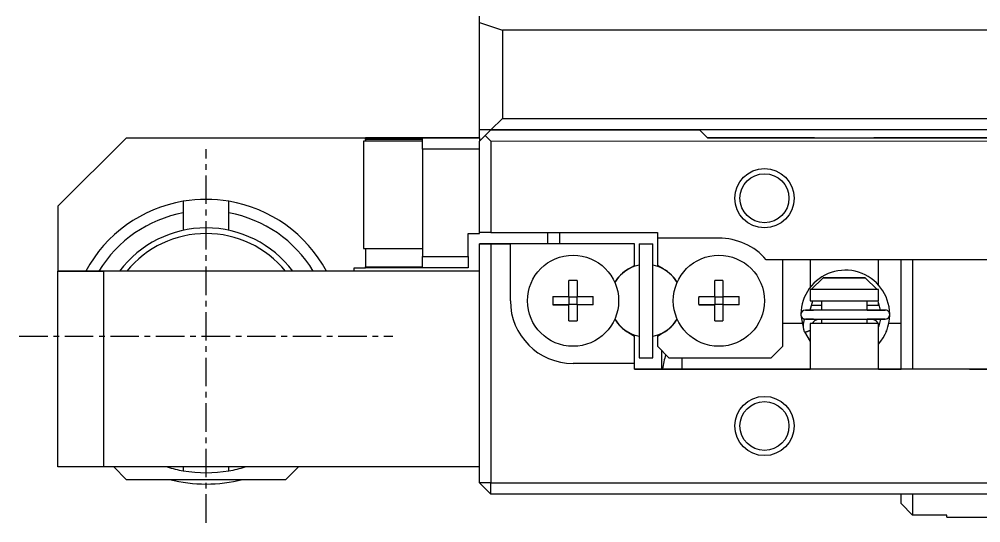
# Model space of a CAD drawing. Extents: x 81 to 317, y 60 to 277.
# Drawn here: x 108.08 to 150.27, y 174.48 to 196.59 of the extents above; entities that cross this region are included whole.
import ezdxf

# ---------------------------------------------------------------- set-up
doc = ezdxf.new("R2010")
doc.units = 0
doc.linetypes.add('CENTER', pattern=[2, 1.25, -0.25, 0.25, -0.25])
doc.layers.get('0').update_dxf_attribs({"linetype": 'CONTINUOUS'})
doc.layers.add('CENTER', color=1, linetype='CENTER')

msp = doc.modelspace()

# ---------------------------------------------------------------- linework, layer by layer
at = {"color": 7, "linetype": 'CONTINUOUS'}
for p, q in [((128.279, 196.457), (128.279, 196.732)), ((128.279, 191.732), (128.279, 196.457)), ((128.279, 196.457), (129.279, 196.112)), ((167.279, 196.112), (129.279, 196.112)), ((129.279, 196.112), (129.279, 192.232)), ((128.779, 191.732), (129.279, 192.232)), ((129.279, 192.232), (167.279, 192.231)), ((128.279, 191.382), (128.279, 191.732)), ((128.779, 191.732), (128.279, 191.732)), ((128.779, 191.732), (128.529, 191.482)), ((128.779, 191.732), (128.529, 191.482)), ((137.929, 191.732), (128.779, 191.732)), ((128.779, 191.732), (137.929, 191.732)), ((158.629, 191.731), (137.929, 191.732)), ((137.929, 191.732), (138.279, 191.382)), ((138.279, 191.382), (137.929, 191.732)), ((109.779, 188.382), (112.779, 191.382)), ((112.779, 191.382), (109.779, 188.382)), ((112.779, 191.382), (123.279, 191.382)), ((112.779, 191.382), (114.779, 191.382)), ((117.779, 191.382), (123.279, 191.382)), ((125.779, 191.232), (123.179, 191.232)), ((123.179, 191.232), (123.179, 186.532)), ((125.779, 191.382), (123.279, 191.382)), ((123.279, 191.382), (125.779, 191.382)), ((123.279, 191.313), (123.279, 191.382)), ((125.779, 191.313), (123.279, 191.313)), ((123.279, 191.313), (123.279, 191.232)), ((128.279, 191.382), (125.779, 191.382)), ((125.779, 191.382), (128.279, 191.382)), ((125.779, 190.882), (125.779, 191.382)), ((128.529, 191.482), (128.279, 191.232)), ((128.279, 191.232), (128.529, 191.482)), ((128.279, 191.382), (128.279, 191.232)), ((128.279, 187.232), (128.279, 191.232)), ((128.529, 191.482), (128.779, 191.232)), ((167.779, 191.231), (128.779, 191.232)), ((128.779, 191.232), (128.779, 187.232)), ((138.279, 191.382), (158.279, 191.381)), ((142.979, 191.381), (138.279, 191.382)), ((150.979, 191.381), (145.579, 191.381)), ((150.259, 191.381), (146.259, 191.381)), ((148.259, 191.381), (146.259, 191.381)), ((150.259, 191.381), (148.259, 191.381)), ((125.779, 190.882), (125.779, 186.182)), ((128.279, 190.882), (125.779, 190.882)), ((115.279, 188.598), (115.279, 188.09)), ((117.279, 188.09), (117.279, 188.598)), ((109.779, 188.382), (109.779, 185.532)), ((115.279, 188.09), (115.279, 187.326)), ((117.279, 187.326), (117.279, 188.09)), ((127.779, 186.182), (127.779, 187.182)), ((127.779, 187.182), (128.279, 187.182)), ((128.779, 187.232), (128.279, 187.232)), ((128.279, 187.182), (128.279, 187.232)), ((128.779, 187.232), (136.079, 187.232)), ((131.279, 186.732), (131.279, 187.232)), ((131.779, 187.232), (131.779, 186.732)), ((136.079, 187.232), (136.079, 186.982)), ((138.779, 186.982), (136.079, 186.982)), ((136.079, 186.982), (136.079, 185.782)), ((123.179, 186.532), (125.779, 186.532)), ((123.279, 186.532), (123.279, 185.722)), ((128.279, 185.532), (128.279, 186.732)), ((128.779, 186.732), (128.279, 186.732)), ((128.279, 186.732), (128.779, 186.732)), ((128.779, 186.732), (128.778, 176.232)), ((128.779, 186.732), (129.629, 186.732)), ((129.629, 186.732), (128.779, 186.732)), ((129.629, 184.232), (129.629, 186.732)), ((135.079, 186.732), (129.629, 186.732)), ((135.079, 186.732), (129.629, 186.732)), ((135.079, 185.782), (135.079, 186.732)), ((135.279, 186.732), (135.279, 181.732)), ((135.279, 186.732), (135.879, 186.732)), ((135.279, 186.732), (135.879, 186.732)), ((135.879, 181.732), (135.879, 186.732)), ((125.779, 186.182), (127.779, 186.182)), ((125.779, 185.682), (125.779, 186.182)), ((127.779, 186.182), (127.779, 185.682)), ((122.779, 185.532), (122.779, 185.682)), ((122.779, 185.682), (123.279, 185.682)), ((123.279, 185.722), (125.779, 185.722)), ((123.279, 185.682), (123.279, 185.722)), ((125.779, 185.682), (123.279, 185.682)), ((127.779, 185.682), (125.779, 185.682)), ((134.819, 185.632), (135.079, 185.782)), ((136.339, 185.632), (136.079, 185.782)), ((136.279, 185.656), (136.279, 185.667)), ((155.7, 186.031), (140.858, 186.032)), ((141.579, 182.232), (141.579, 186.032)), ((142.779, 186.031), (142.779, 184.81)), ((145.779, 184.923), (145.779, 186.031)), ((146.779, 181.231), (146.779, 186.031)), ((146.779, 185.375), (146.779, 186.031)), ((147.279, 186.031), (147.279, 181.231)), ((109.778, 176.932), (109.779, 185.532)), ((123.279, 185.532), (109.779, 185.532)), ((109.779, 185.532), (111.779, 185.532)), ((111.779, 185.532), (111.778, 176.932)), ((128.279, 185.532), (111.779, 185.532)), ((128.279, 185.532), (123.279, 185.532)), ((128.278, 176.932), (128.279, 185.532)), ((128.278, 176.932), (128.279, 185.532)), ((142.833, 184.731), (143.362, 185.231)), ((145.195, 185.231), (143.362, 185.231)), ((143.362, 185.231), (145.195, 185.231)), ((145.195, 185.231), (145.724, 184.731)), ((132.199, 184.412), (132.199, 185.118)), ((132.559, 185.118), (132.559, 184.412)), ((138.599, 184.412), (138.599, 185.118)), ((138.959, 185.118), (138.959, 184.412)), ((142.779, 184.81), (142.779, 184.81)), ((145.779, 184.923), (145.779, 184.923)), ((131.492, 184.412), (132.199, 184.412)), ((132.209, 184.401), (132.199, 184.412)), ((132.209, 184.062), (132.209, 184.401)), ((132.209, 184.401), (132.548, 184.401)), ((132.548, 184.401), (132.559, 184.412)), ((132.548, 184.401), (132.548, 184.062)), ((132.559, 184.412), (133.265, 184.412)), ((137.892, 184.412), (138.599, 184.412)), ((138.609, 184.401), (138.599, 184.412)), ((138.609, 184.062), (138.609, 184.401)), ((138.609, 184.401), (138.948, 184.401)), ((138.948, 184.401), (138.959, 184.412)), ((138.948, 184.401), (138.948, 184.062)), ((138.959, 184.412), (139.665, 184.412)), ((142.779, 184.731), (142.779, 184.231)), ((142.833, 184.731), (142.779, 184.731)), ((145.724, 184.731), (142.833, 184.731)), ((145.779, 184.731), (145.724, 184.731)), ((145.779, 184.231), (145.779, 184.731)), ((131.492, 184.052), (132.199, 184.052)), ((132.199, 184.052), (131.492, 184.052)), ((132.209, 184.062), (132.199, 184.052)), ((132.199, 183.345), (132.199, 184.052)), ((132.548, 184.062), (132.209, 184.062)), ((132.548, 184.062), (132.559, 184.052)), ((133.265, 184.052), (132.559, 184.052)), ((133.265, 184.052), (132.559, 184.052)), ((132.559, 184.052), (132.559, 183.345)), ((137.892, 184.052), (138.599, 184.052)), ((138.599, 184.052), (137.892, 184.052)), ((138.609, 184.062), (138.599, 184.052)), ((138.599, 183.345), (138.599, 184.052)), ((138.948, 184.062), (138.609, 184.062)), ((138.948, 184.062), (138.959, 184.052)), ((139.665, 184.052), (138.959, 184.052)), ((139.665, 184.052), (138.959, 184.052)), ((138.959, 184.052), (138.959, 183.345)), ((142.779, 184.231), (145.779, 184.231)), ((142.787, 183.825), (142.898, 184.232)), ((142.829, 184.031), (143.279, 184.031)), ((143.279, 184.231), (143.279, 183.825)), ((145.279, 183.825), (145.279, 184.231)), ((145.279, 184.031), (145.779, 184.031)), ((145.753, 184.232), (145.863, 183.825)), ((145.779, 184.031), (145.779, 184.166)), ((142.377, 183.599), (142.511, 182.916)), ((146.076, 183.825), (142.576, 183.825)), ((142.576, 183.825), (142.926, 183.825)), ((145.279, 183.825), (146.076, 183.825)), ((142.418, 183.231), (141.579, 183.232)), ((142.478, 183.183), (142.476, 183.149)), ((142.476, 183.149), (142.476, 183.114)), ((142.476, 183.114), (142.478, 183.08)), ((142.482, 183.217), (142.478, 183.183)), ((142.487, 183.251), (142.482, 183.217)), ((142.494, 183.285), (142.487, 183.251)), ((142.502, 183.318), (142.494, 183.285)), ((142.513, 183.351), (142.502, 183.318)), ((142.524, 183.384), (142.513, 183.351)), ((142.538, 183.416), (142.524, 183.384)), ((142.544, 183.428), (142.538, 183.416)), ((142.576, 183.425), (146.076, 183.425)), ((142.926, 183.425), (142.576, 183.425)), ((145.779, 183.231), (142.779, 183.231)), ((142.779, 183.231), (142.779, 181.231)), ((143.279, 183.231), (142.779, 183.231)), ((142.894, 183.232), (142.896, 183.235)), ((142.896, 183.235), (142.902, 183.249)), ((142.902, 183.249), (142.908, 183.262)), ((142.908, 183.262), (142.915, 183.275)), ((142.915, 183.275), (142.923, 183.288)), ((142.923, 183.288), (142.931, 183.3)), ((142.931, 183.3), (142.94, 183.312)), ((142.94, 183.312), (142.949, 183.323)), ((142.949, 183.323), (142.96, 183.334)), ((142.96, 183.334), (142.97, 183.344)), ((142.97, 183.344), (142.981, 183.354)), ((142.981, 183.354), (142.993, 183.363)), ((142.993, 183.363), (143.005, 183.372)), ((143.005, 183.372), (143.017, 183.38)), ((143.017, 183.38), (143.03, 183.387)), ((143.03, 183.387), (143.043, 183.394)), ((143.043, 183.394), (143.056, 183.4)), ((143.056, 183.4), (143.07, 183.406)), ((143.07, 183.406), (143.084, 183.411)), ((143.084, 183.411), (143.098, 183.415)), ((143.098, 183.415), (143.113, 183.418)), ((143.113, 183.418), (143.127, 183.421)), ((143.127, 183.421), (143.142, 183.423)), ((143.142, 183.423), (143.156, 183.424)), ((143.156, 183.424), (143.171, 183.425)), ((143.171, 183.425), (143.176, 183.425)), ((143.279, 183.425), (143.279, 183.231)), ((145.279, 183.231), (143.279, 183.231)), ((145.279, 183.231), (143.279, 183.231)), ((146.076, 183.425), (145.279, 183.425)), ((145.279, 183.231), (145.279, 183.425)), ((145.779, 183.231), (145.279, 183.231)), ((145.475, 183.425), (145.489, 183.425)), ((145.489, 183.425), (145.503, 183.424)), ((145.503, 183.424), (145.518, 183.422)), ((145.518, 183.422), (145.532, 183.419)), ((145.532, 183.419), (145.547, 183.416)), ((145.547, 183.416), (145.561, 183.412)), ((145.561, 183.412), (145.575, 183.408)), ((145.575, 183.408), (145.589, 183.403)), ((145.589, 183.403), (145.602, 183.397)), ((145.602, 183.397), (145.616, 183.39)), ((145.616, 183.39), (145.628, 183.383)), ((145.628, 183.383), (145.641, 183.376)), ((145.641, 183.376), (145.653, 183.367)), ((145.653, 183.367), (145.665, 183.358)), ((145.665, 183.358), (145.676, 183.349)), ((145.676, 183.349), (145.687, 183.339)), ((145.687, 183.339), (145.697, 183.328)), ((145.697, 183.328), (145.707, 183.317)), ((145.707, 183.317), (145.716, 183.306)), ((145.716, 183.306), (145.725, 183.294)), ((145.725, 183.294), (145.732, 183.281)), ((145.732, 183.281), (145.74, 183.268)), ((145.74, 183.268), (145.747, 183.255)), ((145.747, 183.255), (145.753, 183.242)), ((145.753, 183.242), (145.757, 183.231)), ((145.779, 181.231), (145.779, 183.231)), ((145.816, 183.196), (145.779, 183.084)), ((145.864, 183.425), (145.816, 183.196)), ((146.779, 183.231), (146.234, 183.231)), ((134.818, 182.831), (135.079, 182.681)), ((135.079, 182.681), (134.818, 182.831)), ((136.079, 182.681), (136.339, 182.831)), ((136.079, 182.681), (136.339, 182.831)), ((136.279, 182.796), (136.279, 182.807)), ((142.478, 183.08), (142.482, 183.046)), ((142.482, 183.046), (142.487, 183.012)), ((142.487, 183.012), (142.494, 182.978)), ((142.494, 182.978), (142.502, 182.944)), ((142.502, 182.944), (142.512, 182.912)), ((142.512, 182.912), (142.524, 182.879)), ((142.524, 182.879), (142.531, 182.861)), ((142.532, 182.862), (142.778, 182.44)), ((142.536, 182.853), (142.779, 182.926)), ((146.119, 182.864), (146.119, 182.864)), ((146.119, 182.864), (146.119, 182.864)), ((146.119, 182.863), (146.119, 182.864)), ((146.12, 182.863), (146.119, 182.863)), ((146.12, 182.861), (146.138, 182.908)), ((146.138, 182.91), (146.139, 182.913)), ((146.138, 182.908), (146.138, 182.91)), ((146.139, 182.913), (146.14, 182.914)), ((146.14, 182.915), (146.141, 182.917)), ((146.14, 182.914), (146.14, 182.915)), ((146.141, 182.919), (146.142, 182.92)), ((146.141, 182.918), (146.141, 182.919)), ((146.141, 182.917), (146.141, 182.918)), ((146.142, 182.922), (146.143, 182.923)), ((146.142, 182.92), (146.142, 182.922)), ((135.079, 181.482), (135.079, 182.681)), ((136.079, 182.681), (136.079, 182.232)), ((136.079, 182.232), (136.579, 181.732)), ((136.279, 181.232), (136.279, 182.032)), ((141.079, 181.732), (141.579, 182.232)), ((135.079, 181.482), (132.379, 181.482)), ((135.079, 181.482), (132.379, 181.482)), ((135.079, 181.232), (135.079, 181.482)), ((135.279, 181.732), (135.879, 181.732)), ((136.579, 181.732), (141.079, 181.732)), ((137.156, 181.732), (137.156, 181.232)), ((161.479, 181.231), (135.079, 181.232)), ((135.079, 181.232), (142.779, 181.231)), ((145.779, 181.231), (146.779, 181.231)), ((149.779, 181.231), (150.779, 181.231)), ((111.778, 176.932), (109.778, 176.932)), ((128.278, 176.932), (111.778, 176.932)), ((112.228, 176.932), (112.778, 176.382)), ((115.278, 176.932), (115.278, 176.766)), ((117.278, 176.766), (117.278, 176.932)), ((119.778, 176.382), (120.328, 176.932)), ((128.278, 176.232), (128.278, 176.932)), ((112.778, 176.382), (119.778, 176.382)), ((128.778, 175.732), (128.278, 176.232)), ((128.778, 176.232), (128.278, 176.232)), ((128.778, 176.232), (167.778, 176.231)), ((128.778, 175.732), (128.778, 176.232)), ((167.778, 175.731), (128.778, 175.732)), ((146.778, 175.323), (146.778, 175.731)), ((146.778, 175.323), (146.778, 175.731)), ((147.278, 175.73), (147.278, 174.815)), ((147.278, 174.815), (146.778, 175.323)), ((148.778, 174.815), (147.278, 174.815)), ((148.778, 174.731), (148.778, 174.815)), ((148.778, 174.731), (148.778, 174.815)), ((148.778, 174.731), (150.578, 174.731))]:
    msp.add_line(p, q, dxfattribs=at)
for points in [[(132.559, 185.118, 0), (132.556, 185.118, 0), (132.553, 185.118, 0), (132.55, 185.118, 0), (132.547, 185.118, 0), (132.545, 185.118, 0), (132.542, 185.118, 0), (132.539, 185.119, 0), (132.536, 185.119, 0), (132.533, 185.119, 0), (132.531, 185.119, 0), (132.528, 185.119, 0), (132.525, 185.119, 0), (132.522, 185.119, 0), (132.519, 185.119, 0), (132.516, 185.119, 0), (132.514, 185.119, 0), (132.511, 185.119, 0), (132.508, 185.119, 0), (132.505, 185.119, 0), (132.502, 185.119, 0), (132.5, 185.119, 0), (132.497, 185.119, 0), (132.494, 185.119, 0), (132.491, 185.119, 0), (132.488, 185.119, 0), (132.486, 185.12, 0), (132.483, 185.12, 0), (132.48, 185.12, 0), (132.477, 185.12, 0), (132.474, 185.12, 0), (132.471, 185.12, 0), (132.469, 185.12, 0), (132.466, 185.12, 0), (132.463, 185.12, 0), (132.46, 185.12, 0), (132.457, 185.12, 0), (132.455, 185.12, 0), (132.452, 185.12, 0), (132.449, 185.12, 0), (132.446, 185.12, 0), (132.443, 185.12, 0), (132.441, 185.12, 0), (132.438, 185.12, 0), (132.435, 185.12, 0), (132.432, 185.12, 0), (132.429, 185.12, 0), (132.426, 185.12, 0), (132.424, 185.12, 0), (132.421, 185.12, 0), (132.418, 185.12, 0), (132.415, 185.12, 0), (132.412, 185.12, 0), (132.41, 185.12, 0), (132.407, 185.12, 0), (132.404, 185.12, 0), (132.401, 185.12, 0), (132.398, 185.12, 0), (132.396, 185.12, 0), (132.393, 185.12, 0), (132.39, 185.12, 0), (132.387, 185.12, 0), (132.384, 185.12, 0), (132.381, 185.12, 0), (132.379, 185.12, 0), (132.376, 185.12, 0), (132.373, 185.12, 0), (132.37, 185.12, 0), (132.367, 185.12, 0), (132.365, 185.12, 0), (132.362, 185.12, 0), (132.359, 185.12, 0), (132.356, 185.12, 0), (132.353, 185.12, 0), (132.35, 185.12, 0), (132.348, 185.12, 0), (132.345, 185.12, 0), (132.342, 185.12, 0), (132.339, 185.12, 0), (132.336, 185.12, 0), (132.334, 185.12, 0), (132.331, 185.12, 0), (132.328, 185.12, 0), (132.325, 185.12, 0), (132.322, 185.12, 0), (132.32, 185.12, 0), (132.317, 185.12, 0), (132.314, 185.12, 0), (132.311, 185.12, 0), (132.308, 185.12, 0), (132.305, 185.12, 0), (132.303, 185.12, 0), (132.3, 185.12, 0), (132.297, 185.12, 0), (132.294, 185.12, 0), (132.291, 185.12, 0), (132.289, 185.12, 0), (132.286, 185.12, 0), (132.283, 185.12, 0), (132.28, 185.12, 0), (132.277, 185.12, 0), (132.275, 185.12, 0), (132.272, 185.12, 0), (132.269, 185.119, 0), (132.266, 185.119, 0), (132.263, 185.119, 0), (132.26, 185.119, 0), (132.258, 185.119, 0), (132.255, 185.119, 0), (132.252, 185.119, 0), (132.249, 185.119, 0), (132.246, 185.119, 0), (132.244, 185.119, 0), (132.241, 185.119, 0), (132.238, 185.119, 0), (132.235, 185.119, 0), (132.232, 185.119, 0), (132.23, 185.119, 0), (132.227, 185.119, 0), (132.224, 185.119, 0), (132.221, 185.119, 0), (132.218, 185.119, 0), (132.215, 185.118, 0), (132.213, 185.118, 0), (132.21, 185.118, 0), (132.207, 185.118, 0), (132.204, 185.118, 0), (132.201, 185.118, 0), (132.199, 185.118, 0)], [(138.959, 185.118, 0), (138.956, 185.118, 0), (138.953, 185.118, 0), (138.95, 185.118, 0), (138.947, 185.118, 0), (138.945, 185.118, 0), (138.942, 185.118, 0), (138.939, 185.118, 0), (138.936, 185.118, 0), (138.933, 185.119, 0), (138.931, 185.119, 0), (138.928, 185.119, 0), (138.925, 185.119, 0), (138.922, 185.119, 0), (138.919, 185.119, 0), (138.916, 185.119, 0), (138.914, 185.119, 0), (138.911, 185.119, 0), (138.908, 185.119, 0), (138.905, 185.119, 0), (138.902, 185.119, 0), (138.9, 185.119, 0), (138.897, 185.119, 0), (138.894, 185.119, 0), (138.891, 185.119, 0), (138.888, 185.119, 0), (138.886, 185.119, 0), (138.883, 185.119, 0), (138.88, 185.119, 0), (138.877, 185.12, 0), (138.874, 185.12, 0), (138.871, 185.12, 0), (138.869, 185.12, 0), (138.866, 185.12, 0), (138.863, 185.12, 0), (138.86, 185.12, 0), (138.857, 185.12, 0), (138.855, 185.12, 0), (138.852, 185.12, 0), (138.849, 185.12, 0), (138.846, 185.12, 0), (138.843, 185.12, 0), (138.841, 185.12, 0), (138.838, 185.12, 0), (138.835, 185.12, 0), (138.832, 185.12, 0), (138.829, 185.12, 0), (138.826, 185.12, 0), (138.824, 185.12, 0), (138.821, 185.12, 0), (138.818, 185.12, 0), (138.815, 185.12, 0), (138.812, 185.12, 0), (138.81, 185.12, 0), (138.807, 185.12, 0), (138.804, 185.12, 0), (138.801, 185.12, 0), (138.798, 185.12, 0), (138.796, 185.12, 0), (138.793, 185.12, 0), (138.79, 185.12, 0), (138.787, 185.12, 0), (138.784, 185.12, 0), (138.781, 185.12, 0), (138.779, 185.12, 0), (138.776, 185.12, 0), (138.773, 185.12, 0), (138.77, 185.12, 0), (138.767, 185.12, 0), (138.765, 185.12, 0), (138.762, 185.12, 0), (138.759, 185.12, 0), (138.756, 185.12, 0), (138.753, 185.12, 0), (138.75, 185.12, 0), (138.748, 185.12, 0), (138.745, 185.12, 0), (138.742, 185.12, 0), (138.739, 185.12, 0), (138.736, 185.12, 0), (138.734, 185.12, 0), (138.731, 185.12, 0), (138.728, 185.12, 0), (138.725, 185.12, 0), (138.722, 185.12, 0), (138.72, 185.12, 0), (138.717, 185.12, 0), (138.714, 185.12, 0), (138.711, 185.12, 0), (138.708, 185.12, 0), (138.705, 185.12, 0), (138.703, 185.12, 0), (138.7, 185.12, 0), (138.697, 185.12, 0), (138.694, 185.12, 0), (138.691, 185.12, 0), (138.689, 185.12, 0), (138.686, 185.12, 0), (138.683, 185.12, 0), (138.68, 185.12, 0), (138.677, 185.119, 0), (138.675, 185.119, 0), (138.672, 185.119, 0), (138.669, 185.119, 0), (138.666, 185.119, 0), (138.663, 185.119, 0), (138.66, 185.119, 0), (138.658, 185.119, 0), (138.655, 185.119, 0), (138.652, 185.119, 0), (138.649, 185.119, 0), (138.646, 185.119, 0), (138.644, 185.119, 0), (138.641, 185.119, 0), (138.638, 185.119, 0), (138.635, 185.119, 0), (138.632, 185.119, 0), (138.63, 185.119, 0), (138.627, 185.119, 0), (138.624, 185.119, 0), (138.621, 185.118, 0), (138.618, 185.118, 0), (138.615, 185.118, 0), (138.613, 185.118, 0), (138.61, 185.118, 0), (138.607, 185.118, 0), (138.604, 185.118, 0), (138.601, 185.118, 0), (138.599, 185.118, 0)], [(131.492, 184.412, 0), (131.492, 184.409, 0), (131.492, 184.406, 0), (131.492, 184.403, 0), (131.492, 184.4, 0), (131.492, 184.398, 0), (131.492, 184.395, 0), (131.492, 184.392, 0), (131.492, 184.389, 0), (131.492, 184.386, 0), (131.492, 184.384, 0), (131.492, 184.381, 0), (131.491, 184.378, 0), (131.491, 184.375, 0), (131.491, 184.372, 0), (131.491, 184.37, 0), (131.491, 184.367, 0), (131.491, 184.364, 0), (131.491, 184.361, 0), (131.491, 184.358, 0), (131.491, 184.355, 0), (131.491, 184.353, 0), (131.491, 184.35, 0), (131.491, 184.347, 0), (131.491, 184.344, 0), (131.491, 184.341, 0), (131.491, 184.339, 0), (131.491, 184.336, 0), (131.491, 184.333, 0), (131.491, 184.33, 0), (131.491, 184.327, 0), (131.491, 184.325, 0), (131.491, 184.322, 0), (131.491, 184.319, 0), (131.49, 184.316, 0), (131.49, 184.313, 0), (131.49, 184.31, 0), (131.49, 184.308, 0), (131.49, 184.305, 0), (131.49, 184.302, 0), (131.49, 184.299, 0), (131.49, 184.296, 0), (131.49, 184.294, 0), (131.49, 184.291, 0), (131.49, 184.288, 0), (131.49, 184.285, 0), (131.49, 184.282, 0), (131.49, 184.28, 0), (131.49, 184.277, 0), (131.49, 184.274, 0), (131.49, 184.271, 0), (131.49, 184.268, 0), (131.49, 184.265, 0), (131.49, 184.263, 0), (131.49, 184.26, 0), (131.49, 184.257, 0), (131.49, 184.254, 0), (131.49, 184.251, 0), (131.49, 184.249, 0), (131.49, 184.246, 0), (131.49, 184.243, 0), (131.49, 184.24, 0), (131.49, 184.237, 0), (131.49, 184.235, 0), (131.49, 184.232, 0), (131.49, 184.229, 0), (131.49, 184.226, 0), (131.49, 184.223, 0), (131.49, 184.22, 0), (131.49, 184.218, 0), (131.49, 184.215, 0), (131.49, 184.212, 0), (131.49, 184.209, 0), (131.49, 184.206, 0), (131.49, 184.204, 0), (131.49, 184.201, 0), (131.49, 184.198, 0), (131.49, 184.195, 0), (131.49, 184.192, 0), (131.49, 184.189, 0), (131.49, 184.187, 0), (131.49, 184.184, 0), (131.49, 184.181, 0), (131.49, 184.178, 0), (131.49, 184.175, 0), (131.49, 184.173, 0), (131.49, 184.17, 0), (131.49, 184.167, 0), (131.49, 184.164, 0), (131.49, 184.161, 0), (131.49, 184.159, 0), (131.49, 184.156, 0), (131.49, 184.153, 0), (131.49, 184.15, 0), (131.49, 184.147, 0), (131.491, 184.144, 0), (131.491, 184.142, 0), (131.491, 184.139, 0), (131.491, 184.136, 0), (131.491, 184.133, 0), (131.491, 184.13, 0), (131.491, 184.128, 0), (131.491, 184.125, 0), (131.491, 184.122, 0), (131.491, 184.119, 0), (131.491, 184.116, 0), (131.491, 184.114, 0), (131.491, 184.111, 0), (131.491, 184.108, 0), (131.491, 184.105, 0), (131.491, 184.102, 0), (131.491, 184.099, 0), (131.491, 184.097, 0), (131.491, 184.094, 0), (131.491, 184.091, 0), (131.491, 184.088, 0), (131.491, 184.085, 0), (131.492, 184.083, 0), (131.492, 184.08, 0), (131.492, 184.077, 0), (131.492, 184.074, 0), (131.492, 184.071, 0), (131.492, 184.069, 0), (131.492, 184.066, 0), (131.492, 184.063, 0), (131.492, 184.06, 0), (131.492, 184.057, 0), (131.492, 184.055, 0), (131.492, 184.052, 0)], [(133.265, 184.052, 0), (133.265, 184.054, 0), (133.265, 184.057, 0), (133.265, 184.06, 0), (133.265, 184.063, 0), (133.265, 184.066, 0), (133.265, 184.069, 0), (133.265, 184.071, 0), (133.265, 184.074, 0), (133.266, 184.077, 0), (133.266, 184.08, 0), (133.266, 184.083, 0), (133.266, 184.085, 0), (133.266, 184.088, 0), (133.266, 184.091, 0), (133.266, 184.094, 0), (133.266, 184.097, 0), (133.266, 184.099, 0), (133.266, 184.102, 0), (133.266, 184.105, 0), (133.266, 184.108, 0), (133.266, 184.111, 0), (133.266, 184.114, 0), (133.266, 184.116, 0), (133.266, 184.119, 0), (133.266, 184.122, 0), (133.266, 184.125, 0), (133.266, 184.128, 0), (133.267, 184.13, 0), (133.267, 184.133, 0), (133.267, 184.136, 0), (133.267, 184.139, 0), (133.267, 184.142, 0), (133.267, 184.144, 0), (133.267, 184.147, 0), (133.267, 184.15, 0), (133.267, 184.153, 0), (133.267, 184.156, 0), (133.267, 184.159, 0), (133.267, 184.161, 0), (133.267, 184.164, 0), (133.267, 184.167, 0), (133.267, 184.17, 0), (133.267, 184.173, 0), (133.267, 184.175, 0), (133.267, 184.178, 0), (133.267, 184.181, 0), (133.267, 184.184, 0), (133.267, 184.187, 0), (133.267, 184.189, 0), (133.267, 184.192, 0), (133.267, 184.195, 0), (133.267, 184.198, 0), (133.267, 184.201, 0), (133.267, 184.204, 0), (133.267, 184.206, 0), (133.267, 184.209, 0), (133.267, 184.212, 0), (133.267, 184.215, 0), (133.267, 184.218, 0), (133.267, 184.22, 0), (133.267, 184.223, 0), (133.267, 184.226, 0), (133.267, 184.229, 0), (133.267, 184.232, 0), (133.267, 184.234, 0), (133.267, 184.237, 0), (133.267, 184.24, 0), (133.267, 184.243, 0), (133.267, 184.246, 0), (133.267, 184.249, 0), (133.267, 184.251, 0), (133.267, 184.254, 0), (133.267, 184.257, 0), (133.267, 184.26, 0), (133.267, 184.263, 0), (133.267, 184.265, 0), (133.267, 184.268, 0), (133.267, 184.271, 0), (133.267, 184.274, 0), (133.267, 184.277, 0), (133.267, 184.28, 0), (133.267, 184.282, 0), (133.267, 184.285, 0), (133.267, 184.288, 0), (133.267, 184.291, 0), (133.267, 184.294, 0), (133.267, 184.296, 0), (133.267, 184.299, 0), (133.267, 184.302, 0), (133.267, 184.305, 0), (133.267, 184.308, 0), (133.267, 184.31, 0), (133.267, 184.313, 0), (133.267, 184.316, 0), (133.267, 184.319, 0), (133.267, 184.322, 0), (133.267, 184.325, 0), (133.267, 184.327, 0), (133.267, 184.33, 0), (133.267, 184.333, 0), (133.266, 184.336, 0), (133.266, 184.339, 0), (133.266, 184.341, 0), (133.266, 184.344, 0), (133.266, 184.347, 0), (133.266, 184.35, 0), (133.266, 184.353, 0), (133.266, 184.355, 0), (133.266, 184.358, 0), (133.266, 184.361, 0), (133.266, 184.364, 0), (133.266, 184.367, 0), (133.266, 184.37, 0), (133.266, 184.372, 0), (133.266, 184.375, 0), (133.266, 184.378, 0), (133.266, 184.381, 0), (133.266, 184.384, 0), (133.266, 184.386, 0), (133.265, 184.389, 0), (133.265, 184.392, 0), (133.265, 184.395, 0), (133.265, 184.398, 0), (133.265, 184.4, 0), (133.265, 184.403, 0), (133.265, 184.406, 0), (133.265, 184.409, 0), (133.265, 184.412, 0)], [(137.892, 184.412, 0), (137.892, 184.409, 0), (137.892, 184.406, 0), (137.892, 184.403, 0), (137.892, 184.4, 0), (137.892, 184.398, 0), (137.892, 184.395, 0), (137.892, 184.392, 0), (137.892, 184.389, 0), (137.892, 184.386, 0), (137.892, 184.383, 0), (137.892, 184.381, 0), (137.891, 184.378, 0), (137.891, 184.375, 0), (137.891, 184.372, 0), (137.891, 184.369, 0), (137.891, 184.367, 0), (137.891, 184.364, 0), (137.891, 184.361, 0), (137.891, 184.358, 0), (137.891, 184.355, 0), (137.891, 184.353, 0), (137.891, 184.35, 0), (137.891, 184.347, 0), (137.891, 184.344, 0), (137.891, 184.341, 0), (137.891, 184.338, 0), (137.891, 184.336, 0), (137.891, 184.333, 0), (137.891, 184.33, 0), (137.891, 184.327, 0), (137.891, 184.324, 0), (137.891, 184.322, 0), (137.891, 184.319, 0), (137.89, 184.316, 0), (137.89, 184.313, 0), (137.89, 184.31, 0), (137.89, 184.308, 0), (137.89, 184.305, 0), (137.89, 184.302, 0), (137.89, 184.299, 0), (137.89, 184.296, 0), (137.89, 184.293, 0), (137.89, 184.291, 0), (137.89, 184.288, 0), (137.89, 184.285, 0), (137.89, 184.282, 0), (137.89, 184.279, 0), (137.89, 184.277, 0), (137.89, 184.274, 0), (137.89, 184.271, 0), (137.89, 184.268, 0), (137.89, 184.265, 0), (137.89, 184.263, 0), (137.89, 184.26, 0), (137.89, 184.257, 0), (137.89, 184.254, 0), (137.89, 184.251, 0), (137.89, 184.248, 0), (137.89, 184.246, 0), (137.89, 184.243, 0), (137.89, 184.24, 0), (137.89, 184.237, 0), (137.89, 184.234, 0), (137.89, 184.232, 0), (137.89, 184.229, 0), (137.89, 184.226, 0), (137.89, 184.223, 0), (137.89, 184.22, 0), (137.89, 184.218, 0), (137.89, 184.215, 0), (137.89, 184.212, 0), (137.89, 184.209, 0), (137.89, 184.206, 0), (137.89, 184.203, 0), (137.89, 184.201, 0), (137.89, 184.198, 0), (137.89, 184.195, 0), (137.89, 184.192, 0), (137.89, 184.189, 0), (137.89, 184.187, 0), (137.89, 184.184, 0), (137.89, 184.181, 0), (137.89, 184.178, 0), (137.89, 184.175, 0), (137.89, 184.172, 0), (137.89, 184.17, 0), (137.89, 184.167, 0), (137.89, 184.164, 0), (137.89, 184.161, 0), (137.89, 184.158, 0), (137.89, 184.156, 0), (137.89, 184.153, 0), (137.89, 184.15, 0), (137.89, 184.147, 0), (137.891, 184.144, 0), (137.891, 184.142, 0), (137.891, 184.139, 0), (137.891, 184.136, 0), (137.891, 184.133, 0), (137.891, 184.13, 0), (137.891, 184.127, 0), (137.891, 184.125, 0), (137.891, 184.122, 0), (137.891, 184.119, 0), (137.891, 184.116, 0), (137.891, 184.113, 0), (137.891, 184.111, 0), (137.891, 184.108, 0), (137.891, 184.105, 0), (137.891, 184.102, 0), (137.891, 184.099, 0), (137.891, 184.097, 0), (137.891, 184.094, 0), (137.891, 184.091, 0), (137.891, 184.088, 0), (137.891, 184.085, 0), (137.892, 184.082, 0), (137.892, 184.08, 0), (137.892, 184.077, 0), (137.892, 184.074, 0), (137.892, 184.071, 0), (137.892, 184.068, 0), (137.892, 184.066, 0), (137.892, 184.063, 0), (137.892, 184.06, 0), (137.892, 184.057, 0), (137.892, 184.054, 0), (137.892, 184.052, 0)], [(139.665, 184.052, 0), (139.665, 184.054, 0), (139.665, 184.057, 0), (139.665, 184.06, 0), (139.665, 184.063, 0), (139.665, 184.066, 0), (139.665, 184.068, 0), (139.665, 184.071, 0), (139.665, 184.074, 0), (139.666, 184.077, 0), (139.666, 184.08, 0), (139.666, 184.082, 0), (139.666, 184.085, 0), (139.666, 184.088, 0), (139.666, 184.091, 0), (139.666, 184.094, 0), (139.666, 184.097, 0), (139.666, 184.099, 0), (139.666, 184.102, 0), (139.666, 184.105, 0), (139.666, 184.108, 0), (139.666, 184.111, 0), (139.666, 184.113, 0), (139.666, 184.116, 0), (139.666, 184.119, 0), (139.666, 184.122, 0), (139.666, 184.125, 0), (139.666, 184.127, 0), (139.667, 184.13, 0), (139.667, 184.133, 0), (139.667, 184.136, 0), (139.667, 184.139, 0), (139.667, 184.142, 0), (139.667, 184.144, 0), (139.667, 184.147, 0), (139.667, 184.15, 0), (139.667, 184.153, 0), (139.667, 184.156, 0), (139.667, 184.158, 0), (139.667, 184.161, 0), (139.667, 184.164, 0), (139.667, 184.167, 0), (139.667, 184.17, 0), (139.667, 184.172, 0), (139.667, 184.175, 0), (139.667, 184.178, 0), (139.667, 184.181, 0), (139.667, 184.184, 0), (139.667, 184.187, 0), (139.667, 184.189, 0), (139.667, 184.192, 0), (139.667, 184.195, 0), (139.667, 184.198, 0), (139.667, 184.201, 0), (139.667, 184.203, 0), (139.667, 184.206, 0), (139.667, 184.209, 0), (139.667, 184.212, 0), (139.667, 184.215, 0), (139.667, 184.217, 0), (139.667, 184.22, 0), (139.667, 184.223, 0), (139.667, 184.226, 0), (139.667, 184.229, 0), (139.667, 184.232, 0), (139.667, 184.234, 0), (139.667, 184.237, 0), (139.667, 184.24, 0), (139.667, 184.243, 0), (139.667, 184.246, 0), (139.667, 184.248, 0), (139.667, 184.251, 0), (139.667, 184.254, 0), (139.667, 184.257, 0), (139.667, 184.26, 0), (139.667, 184.263, 0), (139.667, 184.265, 0), (139.667, 184.268, 0), (139.667, 184.271, 0), (139.667, 184.274, 0), (139.667, 184.277, 0), (139.667, 184.279, 0), (139.667, 184.282, 0), (139.667, 184.285, 0), (139.667, 184.288, 0), (139.667, 184.291, 0), (139.667, 184.293, 0), (139.667, 184.296, 0), (139.667, 184.299, 0), (139.667, 184.302, 0), (139.667, 184.305, 0), (139.667, 184.308, 0), (139.667, 184.31, 0), (139.667, 184.313, 0), (139.667, 184.316, 0), (139.667, 184.319, 0), (139.667, 184.322, 0), (139.667, 184.324, 0), (139.667, 184.327, 0), (139.667, 184.33, 0), (139.667, 184.333, 0), (139.666, 184.336, 0), (139.666, 184.338, 0), (139.666, 184.341, 0), (139.666, 184.344, 0), (139.666, 184.347, 0), (139.666, 184.35, 0), (139.666, 184.353, 0), (139.666, 184.355, 0), (139.666, 184.358, 0), (139.666, 184.361, 0), (139.666, 184.364, 0), (139.666, 184.367, 0), (139.666, 184.369, 0), (139.666, 184.372, 0), (139.666, 184.375, 0), (139.666, 184.378, 0), (139.666, 184.381, 0), (139.666, 184.383, 0), (139.666, 184.386, 0), (139.665, 184.389, 0), (139.665, 184.392, 0), (139.665, 184.395, 0), (139.665, 184.398, 0), (139.665, 184.4, 0), (139.665, 184.403, 0), (139.665, 184.406, 0), (139.665, 184.409, 0), (139.665, 184.412, 0)], [(132.199, 183.345, 0), (132.201, 183.345, 0), (132.204, 183.345, 0), (132.207, 183.345, 0), (132.21, 183.345, 0), (132.213, 183.345, 0), (132.215, 183.345, 0), (132.218, 183.345, 0), (132.221, 183.345, 0), (132.224, 183.345, 0), (132.227, 183.345, 0), (132.229, 183.345, 0), (132.232, 183.345, 0), (132.235, 183.345, 0), (132.238, 183.344, 0), (132.241, 183.344, 0), (132.244, 183.344, 0), (132.246, 183.344, 0), (132.249, 183.344, 0), (132.252, 183.344, 0), (132.255, 183.344, 0), (132.258, 183.344, 0), (132.26, 183.344, 0), (132.263, 183.344, 0), (132.266, 183.344, 0), (132.269, 183.344, 0), (132.272, 183.344, 0), (132.274, 183.344, 0), (132.277, 183.344, 0), (132.28, 183.344, 0), (132.283, 183.344, 0), (132.286, 183.344, 0), (132.289, 183.344, 0), (132.291, 183.344, 0), (132.294, 183.344, 0), (132.297, 183.344, 0), (132.3, 183.344, 0), (132.303, 183.343, 0), (132.305, 183.343, 0), (132.308, 183.343, 0), (132.311, 183.343, 0), (132.314, 183.343, 0), (132.317, 183.343, 0), (132.319, 183.343, 0), (132.322, 183.343, 0), (132.325, 183.343, 0), (132.328, 183.343, 0), (132.331, 183.343, 0), (132.334, 183.343, 0), (132.336, 183.343, 0), (132.339, 183.343, 0), (132.342, 183.343, 0), (132.345, 183.343, 0), (132.348, 183.343, 0), (132.35, 183.343, 0), (132.353, 183.343, 0), (132.356, 183.343, 0), (132.359, 183.343, 0), (132.362, 183.343, 0), (132.365, 183.343, 0), (132.367, 183.343, 0), (132.37, 183.343, 0), (132.373, 183.343, 0), (132.376, 183.343, 0), (132.379, 183.343, 0), (132.381, 183.343, 0), (132.384, 183.343, 0), (132.387, 183.343, 0), (132.39, 183.343, 0), (132.393, 183.343, 0), (132.395, 183.343, 0), (132.398, 183.343, 0), (132.401, 183.343, 0), (132.404, 183.343, 0), (132.407, 183.343, 0), (132.41, 183.343, 0), (132.412, 183.343, 0), (132.415, 183.343, 0), (132.418, 183.343, 0), (132.421, 183.343, 0), (132.424, 183.343, 0), (132.426, 183.343, 0), (132.429, 183.343, 0), (132.432, 183.343, 0), (132.435, 183.343, 0), (132.438, 183.343, 0), (132.44, 183.343, 0), (132.443, 183.343, 0), (132.446, 183.343, 0), (132.449, 183.343, 0), (132.452, 183.343, 0), (132.455, 183.343, 0), (132.457, 183.344, 0), (132.46, 183.344, 0), (132.463, 183.344, 0), (132.466, 183.344, 0), (132.469, 183.344, 0), (132.471, 183.344, 0), (132.474, 183.344, 0), (132.477, 183.344, 0), (132.48, 183.344, 0), (132.483, 183.344, 0), (132.485, 183.344, 0), (132.488, 183.344, 0), (132.491, 183.344, 0), (132.494, 183.344, 0), (132.497, 183.344, 0), (132.5, 183.344, 0), (132.502, 183.344, 0), (132.505, 183.344, 0), (132.508, 183.344, 0), (132.511, 183.344, 0), (132.514, 183.344, 0), (132.516, 183.344, 0), (132.519, 183.344, 0), (132.522, 183.345, 0), (132.525, 183.345, 0), (132.528, 183.345, 0), (132.53, 183.345, 0), (132.533, 183.345, 0), (132.536, 183.345, 0), (132.539, 183.345, 0), (132.542, 183.345, 0), (132.545, 183.345, 0), (132.547, 183.345, 0), (132.55, 183.345, 0), (132.553, 183.345, 0), (132.556, 183.345, 0), (132.559, 183.345, 0)], [(138.599, 183.345, 0), (138.601, 183.345, 0), (138.604, 183.345, 0), (138.607, 183.345, 0), (138.61, 183.345, 0), (138.613, 183.345, 0), (138.615, 183.345, 0), (138.618, 183.345, 0), (138.621, 183.345, 0), (138.624, 183.345, 0), (138.627, 183.345, 0), (138.629, 183.345, 0), (138.632, 183.344, 0), (138.635, 183.344, 0), (138.638, 183.344, 0), (138.641, 183.344, 0), (138.644, 183.344, 0), (138.646, 183.344, 0), (138.649, 183.344, 0), (138.652, 183.344, 0), (138.655, 183.344, 0), (138.658, 183.344, 0), (138.66, 183.344, 0), (138.663, 183.344, 0), (138.666, 183.344, 0), (138.669, 183.344, 0), (138.672, 183.344, 0), (138.674, 183.344, 0), (138.677, 183.344, 0), (138.68, 183.344, 0), (138.683, 183.344, 0), (138.686, 183.344, 0), (138.689, 183.344, 0), (138.691, 183.343, 0), (138.694, 183.343, 0), (138.697, 183.343, 0), (138.7, 183.343, 0), (138.703, 183.343, 0), (138.705, 183.343, 0), (138.708, 183.343, 0), (138.711, 183.343, 0), (138.714, 183.343, 0), (138.717, 183.343, 0), (138.719, 183.343, 0), (138.722, 183.343, 0), (138.725, 183.343, 0), (138.728, 183.343, 0), (138.731, 183.343, 0), (138.734, 183.343, 0), (138.736, 183.343, 0), (138.739, 183.343, 0), (138.742, 183.343, 0), (138.745, 183.343, 0), (138.748, 183.343, 0), (138.75, 183.343, 0), (138.753, 183.343, 0), (138.756, 183.343, 0), (138.759, 183.343, 0), (138.762, 183.343, 0), (138.765, 183.343, 0), (138.767, 183.343, 0), (138.77, 183.343, 0), (138.773, 183.343, 0), (138.776, 183.343, 0), (138.779, 183.343, 0), (138.781, 183.343, 0), (138.784, 183.343, 0), (138.787, 183.343, 0), (138.79, 183.343, 0), (138.793, 183.343, 0), (138.795, 183.343, 0), (138.798, 183.343, 0), (138.801, 183.343, 0), (138.804, 183.343, 0), (138.807, 183.343, 0), (138.81, 183.343, 0), (138.812, 183.343, 0), (138.815, 183.343, 0), (138.818, 183.343, 0), (138.821, 183.343, 0), (138.824, 183.343, 0), (138.826, 183.343, 0), (138.829, 183.343, 0), (138.832, 183.343, 0), (138.835, 183.343, 0), (138.838, 183.343, 0), (138.84, 183.343, 0), (138.843, 183.343, 0), (138.846, 183.343, 0), (138.849, 183.343, 0), (138.852, 183.343, 0), (138.855, 183.343, 0), (138.857, 183.343, 0), (138.86, 183.343, 0), (138.863, 183.343, 0), (138.866, 183.343, 0), (138.869, 183.344, 0), (138.871, 183.344, 0), (138.874, 183.344, 0), (138.877, 183.344, 0), (138.88, 183.344, 0), (138.883, 183.344, 0), (138.885, 183.344, 0), (138.888, 183.344, 0), (138.891, 183.344, 0), (138.894, 183.344, 0), (138.897, 183.344, 0), (138.9, 183.344, 0), (138.902, 183.344, 0), (138.905, 183.344, 0), (138.908, 183.344, 0), (138.911, 183.344, 0), (138.914, 183.344, 0), (138.916, 183.344, 0), (138.919, 183.344, 0), (138.922, 183.344, 0), (138.925, 183.344, 0), (138.928, 183.344, 0), (138.93, 183.345, 0), (138.933, 183.345, 0), (138.936, 183.345, 0), (138.939, 183.345, 0), (138.942, 183.345, 0), (138.945, 183.345, 0), (138.947, 183.345, 0), (138.95, 183.345, 0), (138.953, 183.345, 0), (138.956, 183.345, 0), (138.959, 183.345, 0)], [(142.531, 182.863, 0), (142.531, 182.863, 0), (142.531, 182.862, 0), (142.531, 182.862, 0), (142.531, 182.861, 0), (142.531, 182.861, 0), (142.532, 182.861, 0), (142.532, 182.86, 0), (142.532, 182.86, 0), (142.533, 182.86, 0), (142.533, 182.859, 0), (142.533, 182.859, 0), (142.534, 182.859, 0), (142.535, 182.858, 0), (142.535, 182.858, 0), (142.536, 182.858, 0), (142.536, 182.858, 0), (142.537, 182.858, 0), (142.538, 182.858, 0), (142.539, 182.857, 0), (142.539, 182.857, 0), (142.54, 182.857, 0), (142.541, 182.857, 0), (142.542, 182.857, 0), (142.543, 182.857, 0), (142.544, 182.857, 0), (142.545, 182.857, 0), (142.546, 182.857, 0), (142.547, 182.857, 0), (142.548, 182.857, 0), (142.55, 182.857, 0), (142.551, 182.857, 0), (142.552, 182.857, 0), (142.553, 182.857, 0), (142.555, 182.858, 0), (142.556, 182.858, 0), (142.557, 182.858, 0), (142.559, 182.858, 0), (142.56, 182.858, 0), (142.562, 182.859, 0), (142.563, 182.859, 0), (142.565, 182.859, 0), (142.567, 182.859, 0), (142.568, 182.86, 0), (142.57, 182.86, 0), (142.572, 182.86, 0), (142.573, 182.861, 0), (142.575, 182.861, 0), (142.577, 182.861, 0), (142.579, 182.862, 0), (142.581, 182.862, 0), (142.583, 182.863, 0), (142.585, 182.863, 0), (142.587, 182.864, 0), (142.589, 182.864, 0), (142.591, 182.865, 0), (142.593, 182.865, 0), (142.595, 182.866, 0), (142.597, 182.866, 0), (142.599, 182.867, 0), (142.601, 182.867, 0), (142.603, 182.868, 0), (142.605, 182.869, 0), (142.608, 182.869, 0), (142.61, 182.87, 0), (142.612, 182.871, 0), (142.615, 182.871, 0), (142.617, 182.872, 0), (142.619, 182.873, 0), (142.622, 182.874, 0), (142.624, 182.874, 0), (142.626, 182.875, 0), (142.629, 182.876, 0), (142.631, 182.877, 0), (142.634, 182.877, 0), (142.636, 182.878, 0), (142.639, 182.879, 0), (142.641, 182.88, 0), (142.644, 182.881, 0), (142.646, 182.882, 0), (142.649, 182.883, 0), (142.651, 182.884, 0), (142.654, 182.884, 0), (142.657, 182.885, 0), (142.659, 182.886, 0), (142.662, 182.887, 0), (142.665, 182.888, 0), (142.667, 182.889, 0), (142.67, 182.89, 0), (142.673, 182.891, 0), (142.675, 182.892, 0), (142.678, 182.893, 0), (142.681, 182.894, 0), (142.683, 182.895, 0), (142.686, 182.896, 0), (142.689, 182.897, 0), (142.692, 182.898, 0), (142.694, 182.9, 0), (142.697, 182.901, 0), (142.7, 182.902, 0), (142.703, 182.903, 0), (142.705, 182.904, 0), (142.708, 182.905, 0), (142.711, 182.906, 0), (142.714, 182.907, 0), (142.716, 182.908, 0), (142.719, 182.91, 0), (142.722, 182.911, 0), (142.725, 182.912, 0), (142.727, 182.913, 0), (142.73, 182.914, 0), (142.733, 182.915, 0), (142.736, 182.917, 0), (142.738, 182.918, 0), (142.741, 182.919, 0), (142.744, 182.92, 0), (142.747, 182.921, 0), (142.749, 182.923, 0), (142.752, 182.924, 0), (142.755, 182.925, 0), (142.757, 182.926, 0), (142.76, 182.928, 0), (142.763, 182.929, 0), (142.765, 182.93, 0), (142.768, 182.931, 0), (142.771, 182.932, 0), (142.773, 182.934, 0), (142.776, 182.935, 0), (142.779, 182.936, 0)], [(146.119, 182.861, 0), (146.119, 182.861, 0), (146.119, 182.861, 0), (146.119, 182.861, 0), (146.119, 182.861, 0), (146.119, 182.861, 0), (146.119, 182.861, 0), (146.119, 182.861, 0), (146.119, 182.861, 0), (146.119, 182.861, 0), (146.119, 182.861, 0), (146.119, 182.861, 0), (146.119, 182.861, 0), (146.119, 182.861, 0), (146.119, 182.861, 0), (146.119, 182.861, 0), (146.119, 182.861, 0), (146.119, 182.861, 0), (146.119, 182.861, 0), (146.119, 182.861, 0), (146.119, 182.861, 0), (146.119, 182.861, 0), (146.119, 182.861, 0), (146.119, 182.861, 0), (146.119, 182.861, 0), (146.119, 182.861, 0), (146.119, 182.861, 0), (146.119, 182.861, 0), (146.119, 182.861, 0), (146.119, 182.861, 0), (146.119, 182.861, 0), (146.119, 182.861, 0), (146.119, 182.861, 0), (146.119, 182.861, 0), (146.119, 182.861, 0), (146.119, 182.861, 0), (146.119, 182.861, 0), (146.12, 182.861, 0), (146.12, 182.861, 0), (146.12, 182.861, 0), (146.12, 182.861, 0), (146.12, 182.861, 0), (146.12, 182.861, 0), (146.12, 182.861, 0), (146.12, 182.861, 0), (146.12, 182.861, 0), (146.12, 182.861, 0), (146.12, 182.861, 0), (146.12, 182.861, 0), (146.12, 182.861, 0), (146.12, 182.861, 0), (146.12, 182.861, 0), (146.12, 182.861, 0), (146.12, 182.861, 0), (146.12, 182.861, 0), (146.12, 182.861, 0), (146.12, 182.861, 0), (146.12, 182.861, 0), (146.12, 182.861, 0), (146.12, 182.861, 0), (146.12, 182.861, 0), (146.12, 182.861, 0), (146.12, 182.861, 0), (146.12, 182.861, 0), (146.12, 182.861, 0), (146.12, 182.861, 0), (146.12, 182.861, 0), (146.12, 182.861, 0), (146.12, 182.861, 0), (146.12, 182.861, 0), (146.12, 182.861, 0), (146.12, 182.861, 0), (146.12, 182.861, 0), (146.12, 182.861, 0), (146.12, 182.861, 0), (146.12, 182.861, 0), (146.12, 182.861, 0), (146.12, 182.861, 0), (146.12, 182.861, 0), (146.12, 182.861, 0), (146.12, 182.861, 0), (146.12, 182.861, 0), (146.12, 182.861, 0), (146.12, 182.861, 0), (146.12, 182.861, 0), (146.12, 182.861, 0), (146.12, 182.861, 0), (146.12, 182.861, 0), (146.12, 182.861, 0), (146.12, 182.861, 0), (146.12, 182.861, 0), (146.12, 182.861, 0), (146.12, 182.861, 0), (146.12, 182.861, 0), (146.12, 182.861, 0), (146.12, 182.861, 0), (146.12, 182.861, 0), (146.12, 182.861, 0), (146.12, 182.861, 0), (146.12, 182.861, 0), (146.12, 182.861, 0), (146.12, 182.861, 0), (146.12, 182.861, 0), (146.12, 182.861, 0), (146.12, 182.861, 0), (146.12, 182.861, 0), (146.12, 182.861, 0), (146.12, 182.861, 0), (146.12, 182.861, 0), (146.12, 182.861, 0), (146.12, 182.861, 0), (146.12, 182.861, 0), (146.12, 182.861, 0), (146.12, 182.861, 0), (146.12, 182.861, 0), (146.12, 182.861, 0), (146.12, 182.861, 0), (146.12, 182.861, 0), (146.12, 182.861, 0), (146.12, 182.861, 0), (146.12, 182.861, 0), (146.12, 182.861, 0), (146.12, 182.861, 0), (146.12, 182.861, 0), (146.12, 182.861, 0), (146.12, 182.861, 0), (146.12, 182.861, 0), (146.12, 182.861, 0), (146.12, 182.861, 0)], [(146.12, 182.861, 0), (146.12, 182.861, 0), (146.12, 182.861, 0), (146.12, 182.861, 0), (146.12, 182.861, 0), (146.12, 182.861, 0), (146.12, 182.861, 0), (146.12, 182.861, 0), (146.12, 182.861, 0), (146.12, 182.861, 0), (146.12, 182.861, 0), (146.12, 182.862, 0), (146.12, 182.862, 0), (146.12, 182.862, 0), (146.12, 182.862, 0), (146.12, 182.862, 0), (146.12, 182.862, 0), (146.12, 182.862, 0), (146.12, 182.862, 0), (146.12, 182.862, 0), (146.12, 182.862, 0), (146.12, 182.862, 0), (146.12, 182.862, 0), (146.12, 182.862, 0), (146.12, 182.862, 0), (146.12, 182.862, 0), (146.12, 182.862, 0), (146.12, 182.862, 0), (146.12, 182.862, 0), (146.12, 182.862, 0), (146.12, 182.862, 0), (146.12, 182.862, 0), (146.12, 182.862, 0), (146.12, 182.862, 0), (146.12, 182.862, 0), (146.12, 182.862, 0), (146.12, 182.862, 0), (146.12, 182.862, 0), (146.12, 182.862, 0), (146.12, 182.862, 0), (146.12, 182.862, 0), (146.12, 182.862, 0), (146.12, 182.862, 0), (146.12, 182.862, 0), (146.12, 182.862, 0), (146.12, 182.862, 0), (146.12, 182.862, 0), (146.12, 182.862, 0), (146.12, 182.862, 0), (146.12, 182.862, 0), (146.12, 182.862, 0), (146.12, 182.862, 0), (146.12, 182.862, 0), (146.12, 182.862, 0), (146.12, 182.862, 0), (146.12, 182.862, 0), (146.12, 182.862, 0), (146.12, 182.862, 0), (146.12, 182.862, 0), (146.12, 182.862, 0), (146.12, 182.862, 0), (146.12, 182.862, 0), (146.12, 182.862, 0), (146.12, 182.862, 0), (146.12, 182.862, 0), (146.12, 182.862, 0), (146.12, 182.862, 0), (146.12, 182.862, 0), (146.12, 182.862, 0), (146.12, 182.862, 0), (146.12, 182.862, 0), (146.12, 182.862, 0), (146.12, 182.862, 0), (146.12, 182.862, 0), (146.12, 182.862, 0), (146.12, 182.862, 0), (146.12, 182.862, 0), (146.12, 182.862, 0), (146.12, 182.862, 0), (146.12, 182.862, 0), (146.12, 182.862, 0), (146.12, 182.862, 0), (146.12, 182.862, 0), (146.12, 182.862, 0), (146.12, 182.862, 0), (146.12, 182.862, 0), (146.12, 182.862, 0), (146.12, 182.862, 0), (146.12, 182.862, 0), (146.12, 182.863, 0), (146.12, 182.863, 0), (146.12, 182.863, 0), (146.12, 182.863, 0), (146.12, 182.863, 0), (146.12, 182.863, 0), (146.12, 182.863, 0), (146.12, 182.863, 0), (146.12, 182.863, 0), (146.12, 182.863, 0), (146.12, 182.863, 0), (146.12, 182.863, 0), (146.12, 182.863, 0), (146.12, 182.863, 0), (146.12, 182.863, 0), (146.12, 182.863, 0), (146.12, 182.863, 0), (146.12, 182.863, 0), (146.12, 182.863, 0), (146.12, 182.863, 0), (146.12, 182.863, 0), (146.12, 182.863, 0), (146.12, 182.863, 0), (146.12, 182.863, 0), (146.12, 182.863, 0), (146.12, 182.863, 0), (146.12, 182.863, 0), (146.12, 182.863, 0), (146.12, 182.863, 0), (146.12, 182.863, 0), (146.12, 182.863, 0), (146.12, 182.863, 0), (146.12, 182.863, 0), (146.12, 182.863, 0), (146.12, 182.863, 0), (146.12, 182.863, 0), (146.12, 182.863, 0), (146.12, 182.863, 0), (146.12, 182.863, 0), (146.12, 182.863, 0)]]:
    msp.add_polyline3d(points, dxfattribs=at)
at = {"color": 3, "linetype": 'CONTINUOUS'}
for centre in [(140.779, 188.732), (140.778, 178.732)]:
    msp.add_circle(centre, 1.3, dxfattribs=at)
at = {"color": 7, "linetype": 'CONTINUOUS'}
for centre, radius in [((140.779, 188.732), 1.075), ((132.379, 184.232), 2), ((138.779, 184.232), 2), ((140.778, 178.732), 1.075)]:
    msp.add_circle(centre, radius, dxfattribs=at)
for centre, radius, start, end in [((116.279, 182.682), 6, 99.593, 151.6396), ((116.279, 182.682), 6, 80.4048, 99.593), ((116.279, 182.682), 6, 28.3583, 80.4048), ((116.279, 182.682), 5.5, 100.4746, 148.7885), ((116.279, 182.682), 5.5, 31.2093, 79.5232), ((116.279, 182.682), 4.75, 36.8688, 143.129), ((138.779, 184.232), 2.75, 40.8841, 89.9989), ((135.579, 184.232), 1.587, 100.892, 134.9987), ((135.579, 184.232), 1.587, 44.9987, 79.1059), ((135.694, 184.117), 1.75, 119.9989, 148.1174), ((135.579, 184.232), 1.587, 134.9987, 149.5657), ((135.464, 184.117), 1.75, 31.8804, 59.9989), ((135.579, 184.232), 1.587, 30.4322, 44.9987), ((144.325, 183.625), 1.949, 0.7524, 144.2208), ((144.334, 183.622), 1.957, 144.3115, 179.1281), ((132.379, 184.232), 2.75, 179.9989, 269.9989), ((142.576, 183.625), 0.2, 89.9989, 269.9989), ((144.322, 183.627), 1.953, 318.2634, 359.1615), ((146.076, 183.625), 0.2, 269.9989, 89.9989), ((135.694, 184.347), 1.75, 211.8804, 239.9989), ((135.579, 184.232), 1.587, 210.4321, 224.9992), ((135.464, 184.347), 1.75, 299.9989, 328.1174), ((135.579, 184.232), 1.587, 314.9992, 329.5656), ((135.579, 184.232), 1.587, 224.9992, 259.1058), ((135.579, 184.232), 1.587, 280.8919, 314.9992), ((140.279, 180.732), 4, 163.508, 172.8182), ((116.279, 182.682), 6, 253.4011, 260.4048), ((116.279, 182.682), 6, 279.593, 286.5968), ((116.279, 182.682), 6.5, 255.7489, 284.2489), ((116.279, 182.682), 6, 260.4048, 279.593)]:
    msp.add_arc(centre, radius, start, end, dxfattribs=at)
at = {"color": 9, "linetype": 'CONTINUOUS'}
msp.add_arc((116.279, 182.682), 4.5, 39.2954, 140.7024, dxfattribs=at)
at = {"layer": 'CENTER', "color": 1, "linetype": 'CENTER'}
for p, q in [((116.279, 174.482), (116.279, 190.882)), ((108.079, 182.682), (124.479, 182.682))]:
    msp.add_line(p, q, dxfattribs=at)

doc.saveas('drawing.dxf')
